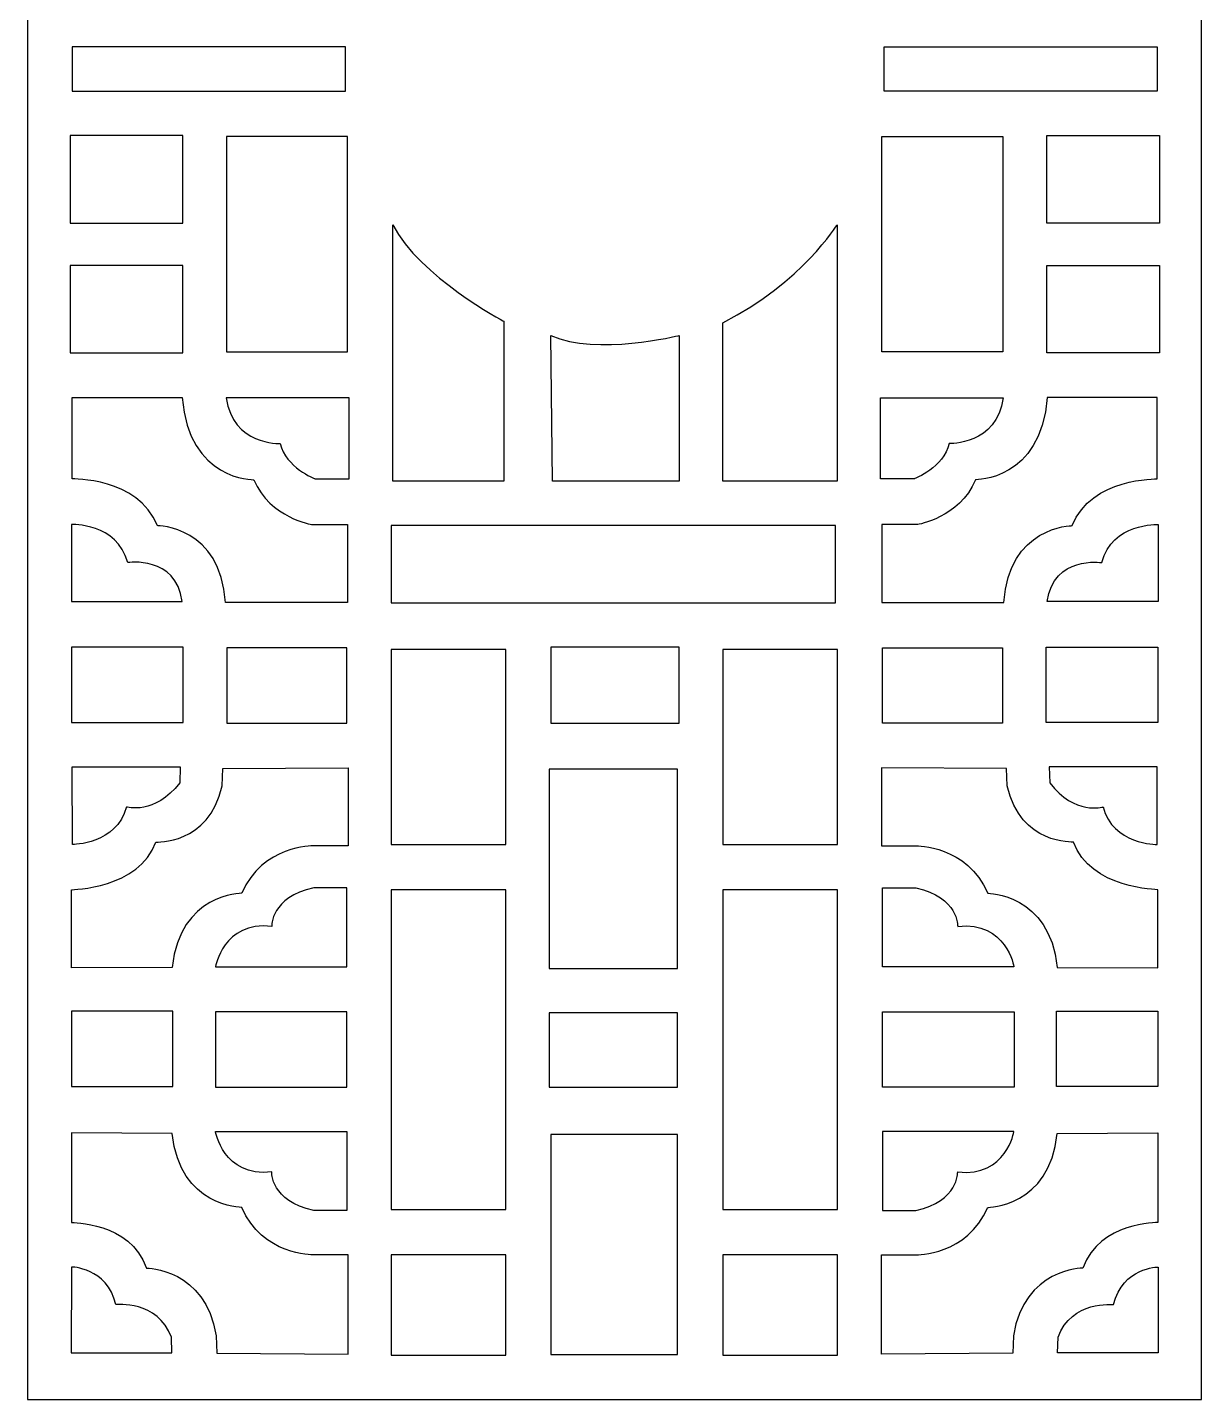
# Model space of a CAD drawing. Header units: centimetres. Extents: x -1.91 to 1.91, y -4.33 to 4.33.
# Drawn here: x -1.912 to 1.912, y -4.331 to 0.137 of the extents above; entities that cross this region are included whole.
import ezdxf

# ---------------------------------------------------------------- set-up
doc = ezdxf.new("R2010")
doc.units = ezdxf.units.CM
doc.header["$MEASUREMENT"] = 0
doc.layers.add('Layer 1', color=7, linetype='Continuous')

msp = doc.modelspace()

# ---------------------------------------------------------------- linework, layer by layer
at = {"layer": 'Layer 1', "color": 250}
for points, knots in [([(-1.91241, -4.33143), (-1.91241, -4.33143), (-1.91241, 4.33143), (-1.91241, 4.33143), (-1.91241, 4.33143), (-1.91241, 4.33143), (1.91241, 4.33143), (1.91241, 4.33143), (1.91241, 4.33143), (1.91241, 4.33143), (1.91241, -4.33143), (1.91241, -4.33143), (1.91241, -4.33143), (1.91241, -4.33143), (-1.91241, -4.33143), (-1.91241, -4.33143)], [0, 0, 0, 0, 0.2, 0.2, 0.2, 0.2, 0.4, 0.4, 0.4, 0.4, 0.6, 0.6, 0.6, 0.6, 1, 1, 1, 1]), ([(-1.76674, -0.07122), (-1.76674, -0.07122), (-1.76674, 0.07306), (-1.76674, 0.07306), (-1.76674, 0.07306), (-1.76674, 0.07306), (-0.87668, 0.07306), (-0.87668, 0.07306), (-0.87668, 0.07306), (-0.87668, 0.07306), (-0.87668, -0.07122), (-0.87668, -0.07122), (-0.87668, -0.07122), (-0.87668, -0.07122), (-1.76674, -0.07122), (-1.76674, -0.07122)], [0, 0, 0, 0, 0.2, 0.2, 0.2, 0.2, 0.4, 0.4, 0.4, 0.4, 0.6, 0.6, 0.6, 0.6, 1, 1, 1, 1]), ([(1.76814, -0.07122), (1.76814, -0.07122), (1.76814, 0.07306), (1.76814, 0.07306), (1.76814, 0.07306), (1.76814, 0.07306), (0.87807, 0.07306), (0.87807, 0.07306), (0.87807, 0.07306), (0.87807, 0.07306), (0.87807, -0.07122), (0.87807, -0.07122), (0.87807, -0.07122), (0.87807, -0.07122), (1.76814, -0.07122), (1.76814, -0.07122)], [0, 0, 0, 0, 0.2, 0.2, 0.2, 0.2, 0.4, 0.4, 0.4, 0.4, 0.6, 0.6, 0.6, 0.6, 1, 1, 1, 1]), ([(-1.77354, -0.50062), (-1.77354, -0.50062), (-1.77354, -0.2155), (-1.77354, -0.2155), (-1.77354, -0.2155), (-1.77354, -0.2155), (-1.40664, -0.2155), (-1.40664, -0.2155), (-1.40664, -0.2155), (-1.40664, -0.2155), (-1.40664, -0.50062), (-1.40664, -0.50062), (-1.40664, -0.50062), (-1.40664, -0.50062), (-1.77354, -0.50062), (-1.77354, -0.50062)], [0, 0, 0, 0, 0.2, 0.2, 0.2, 0.2, 0.4, 0.4, 0.4, 0.4, 0.6, 0.6, 0.6, 0.6, 1, 1, 1, 1]), ([(-1.26396, -0.91973), (-1.26396, -0.91973), (-1.26396, -0.21893), (-1.26396, -0.21893), (-1.26396, -0.21893), (-1.26396, -0.21893), (-0.86989, -0.21893), (-0.86989, -0.21893), (-0.86989, -0.21893), (-0.86989, -0.21893), (-0.86989, -0.91973), (-0.86989, -0.91973), (-0.86989, -0.91973), (-0.86989, -0.91973), (-1.26396, -0.91973), (-1.26396, -0.91973)], [0, 0, 0, 0, 0.2, 0.2, 0.2, 0.2, 0.4, 0.4, 0.4, 0.4, 0.6, 0.6, 0.6, 0.6, 1, 1, 1, 1]), ([(1.26536, -0.91973), (1.26536, -0.91973), (1.26536, -0.21893), (1.26536, -0.21893), (1.26536, -0.21893), (1.26536, -0.21893), (0.87128, -0.21893), (0.87128, -0.21893), (0.87128, -0.21893), (0.87128, -0.21893), (0.87128, -0.91973), (0.87128, -0.91973), (0.87128, -0.91973), (0.87128, -0.91973), (1.26536, -0.91973), (1.26536, -0.91973)], [0, 0, 0, 0, 0.2, 0.2, 0.2, 0.2, 0.4, 0.4, 0.4, 0.4, 0.6, 0.6, 0.6, 0.6, 1, 1, 1, 1]), ([(1.77494, -0.50062), (1.77494, -0.50062), (1.77494, -0.2155), (1.77494, -0.2155), (1.77494, -0.2155), (1.77494, -0.2155), (1.40804, -0.2155), (1.40804, -0.2155), (1.40804, -0.2155), (1.40804, -0.2155), (1.40804, -0.50062), (1.40804, -0.50062), (1.40804, -0.50062), (1.40804, -0.50062), (1.77494, -0.50062), (1.77494, -0.50062)], [0, 0, 0, 0, 0.2, 0.2, 0.2, 0.2, 0.4, 0.4, 0.4, 0.4, 0.6, 0.6, 0.6, 0.6, 1, 1, 1, 1]), ([(-0.72211, -1.34055), (-0.72211, -1.34055), (-0.36031, -1.34055), (-0.36031, -1.34055), (-0.36031, -1.34055), (-0.36031, -1.34055), (-0.36031, -0.8201), (-0.36031, -0.8201), (-0.36031, -0.8201), (-0.36031, -0.8201), (-0.63548, -0.67582), (-0.72211, -0.50578), (-0.72211, -0.50578), (-0.72211, -0.50578), (-0.72211, -1.34055), (-0.72211, -1.34055)], [0, 0, 0, 0, 0.2, 0.2, 0.2, 0.2, 0.4, 0.4, 0.4, 0.4, 0.6, 0.6, 0.6, 0.6, 1, 1, 1, 1]), ([(0.3531, -1.34055), (0.3531, -1.34055), (0.72509, -1.34055), (0.72509, -1.34055), (0.72509, -1.34055), (0.72509, -1.34055), (0.72509, -0.50578), (0.72509, -0.50578), (0.72509, -0.50578), (0.72509, -0.50578), (0.61299, -0.69128), (0.3531, -0.82526), (0.3531, -0.82526), (0.3531, -0.82526), (0.3531, -1.34055), (0.3531, -1.34055)], [0, 0, 0, 0, 0.2, 0.2, 0.2, 0.2, 0.4, 0.4, 0.4, 0.4, 0.6, 0.6, 0.6, 0.6, 1, 1, 1, 1]), ([(-1.77354, -0.92316), (-1.77354, -0.92316), (-1.77354, -0.63804), (-1.77354, -0.63804), (-1.77354, -0.63804), (-1.77354, -0.63804), (-1.40664, -0.63804), (-1.40664, -0.63804), (-1.40664, -0.63804), (-1.40664, -0.63804), (-1.40664, -0.92316), (-1.40664, -0.92316), (-1.40664, -0.92316), (-1.40664, -0.92316), (-1.77354, -0.92316), (-1.77354, -0.92316)], [0, 0, 0, 0, 0.2, 0.2, 0.2, 0.2, 0.4, 0.4, 0.4, 0.4, 0.6, 0.6, 0.6, 0.6, 1, 1, 1, 1]), ([(1.77494, -0.92316), (1.77494, -0.92316), (1.77494, -0.63804), (1.77494, -0.63804), (1.77494, -0.63804), (1.77494, -0.63804), (1.40804, -0.63804), (1.40804, -0.63804), (1.40804, -0.63804), (1.40804, -0.63804), (1.40804, -0.92316), (1.40804, -0.92316), (1.40804, -0.92316), (1.40804, -0.92316), (1.77494, -0.92316), (1.77494, -0.92316)], [0, 0, 0, 0, 0.2, 0.2, 0.2, 0.2, 0.4, 0.4, 0.4, 0.4, 0.6, 0.6, 0.6, 0.6, 1, 1, 1, 1]), ([(-0.20234, -1.34055), (-0.20234, -1.34055), (0.21042, -1.34055), (0.21042, -1.34055), (0.21042, -1.34055), (0.21042, -1.34055), (0.21042, -0.86648), (0.21042, -0.86648), (0.21042, -0.86648), (0.21042, -0.86648), (-0.05966, -0.93347), (-0.20743, -0.86648), (-0.20743, -0.86648), (-0.20743, -0.86648), (-0.20234, -1.34055), (-0.20234, -1.34055)], [0, 0, 0, 0, 0.2, 0.2, 0.2, 0.2, 0.4, 0.4, 0.4, 0.4, 0.6, 0.6, 0.6, 0.6, 1, 1, 1, 1]), ([(-1.26736, -1.73646), (-1.26736, -1.73646), (-0.86989, -1.73646), (-0.86989, -1.73646), (-0.86989, -1.73646), (-0.86989, -1.73646), (-0.86989, -1.48225), (-0.86989, -1.48225), (-0.86989, -1.48225), (-0.86989, -1.48225), (-0.98539, -1.48225), (-0.98539, -1.48225), (-0.98539, -1.48225), (-0.98539, -1.48225), (-1.12128, -1.46164), (-1.17478, -1.33625), (-1.17478, -1.33625), (-1.17478, -1.33625), (-1.38711, -1.34055), (-1.40834, -1.0683), (-1.40834, -1.0683), (-1.40834, -1.0683), (-1.76674, -1.0683), (-1.76674, -1.0683), (-1.76674, -1.0683), (-1.76674, -1.0683), (-1.76674, -1.33367), (-1.76674, -1.33367), (-1.76674, -1.33367), (-1.76674, -1.33367), (-1.55357, -1.32766), (-1.48902, -1.48568), (-1.48902, -1.48568), (-1.48902, -1.48568), (-1.28095, -1.48912), (-1.26736, -1.73646)], [0, 0, 0, 0, 0.1, 0.1, 0.1, 0.1, 0.2, 0.2, 0.2, 0.2, 0.3, 0.3, 0.3, 0.3, 0.4, 0.4, 0.4, 0.4, 0.5, 0.5, 0.5, 0.5, 0.6, 0.6, 0.6, 0.6, 0.7, 0.7, 0.7, 0.7, 0.8, 0.8, 0.8, 0.8, 1, 1, 1, 1]), ([(-0.86479, -1.33282), (-0.86479, -1.33282), (-0.97605, -1.33282), (-0.97605, -1.33282), (-0.97605, -1.33282), (-0.97605, -1.33282), (-1.07117, -1.29588), (-1.089, -1.21859), (-1.089, -1.21859), (-1.089, -1.21859), (-1.24443, -1.22375), (-1.26481, -1.06916), (-1.26481, -1.06916), (-1.26481, -1.06916), (-0.86479, -1.06916), (-0.86479, -1.06916), (-0.86479, -1.06916), (-0.86479, -1.06916), (-0.86479, -1.33282), (-0.86479, -1.33282)], [0, 0, 0, 0, 0.1666667, 0.1666667, 0.1666667, 0.1666667, 0.3333333, 0.3333333, 0.3333333, 0.3333333, 0.5, 0.5, 0.5, 0.5, 0.6666667, 0.6666667, 0.6666667, 0.6666667, 1, 1, 1, 1]), ([(0.86618, -1.33282), (0.86618, -1.33282), (0.97744, -1.33282), (0.97744, -1.33282), (0.97744, -1.33282), (0.97744, -1.33282), (1.07256, -1.29588), (1.0904, -1.21859), (1.0904, -1.21859), (1.0904, -1.21859), (1.24582, -1.22375), (1.26621, -1.06916), (1.26621, -1.06916), (1.26621, -1.06916), (0.86618, -1.06916), (0.86618, -1.06916), (0.86618, -1.06916), (0.86618, -1.06916), (0.86618, -1.33282), (0.86618, -1.33282)], [0, 0, 0, 0, 0.1666667, 0.1666667, 0.1666667, 0.1666667, 0.3333333, 0.3333333, 0.3333333, 0.3333333, 0.5, 0.5, 0.5, 0.5, 0.6666667, 0.6666667, 0.6666667, 0.6666667, 1, 1, 1, 1]), ([(1.26875, -1.73646), (1.26875, -1.73646), (0.87128, -1.73646), (0.87128, -1.73646), (0.87128, -1.73646), (0.87128, -1.73646), (0.87128, -1.48225), (0.87128, -1.48225), (0.87128, -1.48225), (0.87128, -1.48225), (0.98678, -1.48225), (0.98678, -1.48225), (0.98678, -1.48225), (0.98678, -1.48225), (1.12267, -1.46164), (1.17618, -1.33625), (1.17618, -1.33625), (1.17618, -1.33625), (1.3885, -1.34055), (1.40974, -1.0683), (1.40974, -1.0683), (1.40974, -1.0683), (1.76814, -1.0683), (1.76814, -1.0683), (1.76814, -1.0683), (1.76814, -1.0683), (1.76814, -1.33367), (1.76814, -1.33367), (1.76814, -1.33367), (1.76814, -1.33367), (1.55497, -1.32766), (1.49042, -1.48568), (1.49042, -1.48568), (1.49042, -1.48568), (1.28234, -1.48912), (1.26875, -1.73646)], [0, 0, 0, 0, 0.1, 0.1, 0.1, 0.1, 0.2, 0.2, 0.2, 0.2, 0.3, 0.3, 0.3, 0.3, 0.4, 0.4, 0.4, 0.4, 0.5, 0.5, 0.5, 0.5, 0.6, 0.6, 0.6, 0.6, 0.7, 0.7, 0.7, 0.7, 0.8, 0.8, 0.8, 0.8, 1, 1, 1, 1]), ([(-1.40834, -1.73302), (-1.40834, -1.73302), (-1.76929, -1.73302), (-1.76929, -1.73302), (-1.76929, -1.73302), (-1.76929, -1.73302), (-1.76929, -1.48225), (-1.76929, -1.48225), (-1.76929, -1.48225), (-1.76929, -1.48225), (-1.61981, -1.47538), (-1.58584, -1.60592), (-1.58584, -1.60592), (-1.58584, -1.60592), (-1.42873, -1.58187), (-1.40834, -1.73302)], [0, 0, 0, 0, 0.2, 0.2, 0.2, 0.2, 0.4, 0.4, 0.4, 0.4, 0.6, 0.6, 0.6, 0.6, 1, 1, 1, 1]), ([(-0.7272, -1.73732), (-0.7272, -1.73732), (-0.7272, -1.48483), (-0.7272, -1.48483), (-0.7272, -1.48483), (-0.7272, -1.48483), (0.72, -1.48483), (0.72, -1.48483), (0.72, -1.48483), (0.72, -1.48483), (0.72, -1.73732), (0.72, -1.73732), (0.72, -1.73732), (0.72, -1.73732), (-0.7272, -1.73732), (-0.7272, -1.73732)], [0, 0, 0, 0, 0.2, 0.2, 0.2, 0.2, 0.4, 0.4, 0.4, 0.4, 0.6, 0.6, 0.6, 0.6, 1, 1, 1, 1]), ([(1.40974, -1.73302), (1.40974, -1.73302), (1.77069, -1.73302), (1.77069, -1.73302), (1.77069, -1.73302), (1.77069, -1.73302), (1.77069, -1.48225), (1.77069, -1.48225), (1.77069, -1.48225), (1.77069, -1.48225), (1.62121, -1.47538), (1.58724, -1.60592), (1.58724, -1.60592), (1.58724, -1.60592), (1.43012, -1.58187), (1.40974, -1.73302)], [0, 0, 0, 0, 0.2, 0.2, 0.2, 0.2, 0.4, 0.4, 0.4, 0.4, 0.6, 0.6, 0.6, 0.6, 1, 1, 1, 1]), ([(-1.76879, -2.12688), (-1.76879, -2.12688), (-1.76879, -1.8816), (-1.76879, -1.8816), (-1.76879, -1.8816), (-1.76879, -1.8816), (-1.40459, -1.8816), (-1.40459, -1.8816), (-1.40459, -1.8816), (-1.40459, -1.8816), (-1.40459, -2.12688), (-1.40459, -2.12688), (-1.40459, -2.12688), (-1.40459, -2.12688), (-1.76879, -2.12688), (-1.76879, -2.12688)], [0, 0, 0, 0, 0.2, 0.2, 0.2, 0.2, 0.4, 0.4, 0.4, 0.4, 0.6, 0.6, 0.6, 0.6, 1, 1, 1, 1]), ([(-1.26265, -2.12894), (-1.26265, -2.12894), (-1.26265, -1.88366), (-1.26265, -1.88366), (-1.26265, -1.88366), (-1.26265, -1.88366), (-0.87188, -1.88366), (-0.87188, -1.88366), (-0.87188, -1.88366), (-0.87188, -1.88366), (-0.87188, -2.12894), (-0.87188, -2.12894), (-0.87188, -2.12894), (-0.87188, -2.12894), (-1.26265, -2.12894), (-1.26265, -2.12894)], [0, 0, 0, 0, 0.2, 0.2, 0.2, 0.2, 0.4, 0.4, 0.4, 0.4, 0.6, 0.6, 0.6, 0.6, 1, 1, 1, 1]), ([(-0.7272, -2.52399), (-0.7272, -2.52399), (-0.7272, -1.88847), (-0.7272, -1.88847), (-0.7272, -1.88847), (-0.7272, -1.88847), (-0.35351, -1.88847), (-0.35351, -1.88847), (-0.35351, -1.88847), (-0.35351, -1.88847), (-0.35351, -2.52399), (-0.35351, -2.52399), (-0.35351, -2.52399), (-0.35351, -2.52399), (-0.7272, -2.52399), (-0.7272, -2.52399)], [0, 0, 0, 0, 0.2, 0.2, 0.2, 0.2, 0.4, 0.4, 0.4, 0.4, 0.6, 0.6, 0.6, 0.6, 1, 1, 1, 1]), ([(-0.20743, -2.12894), (-0.20743, -2.12894), (-0.20743, -1.8816), (-0.20743, -1.8816), (-0.20743, -1.8816), (-0.20743, -1.8816), (0.21042, -1.8816), (0.21042, -1.8816), (0.21042, -1.8816), (0.21042, -1.8816), (0.21042, -2.12894), (0.21042, -2.12894), (0.21042, -2.12894), (0.21042, -2.12894), (-0.20743, -2.12894), (-0.20743, -2.12894)], [0, 0, 0, 0, 0.2, 0.2, 0.2, 0.2, 0.4, 0.4, 0.4, 0.4, 0.6, 0.6, 0.6, 0.6, 1, 1, 1, 1]), ([(0.3531, -2.52399), (0.3531, -2.52399), (0.3531, -1.88847), (0.3531, -1.88847), (0.3531, -1.88847), (0.3531, -1.88847), (0.72679, -1.88847), (0.72679, -1.88847), (0.72679, -1.88847), (0.72679, -1.88847), (0.72679, -2.52399), (0.72679, -2.52399), (0.72679, -2.52399), (0.72679, -2.52399), (0.3531, -2.52399), (0.3531, -2.52399)], [0, 0, 0, 0, 0.2, 0.2, 0.2, 0.2, 0.4, 0.4, 0.4, 0.4, 0.6, 0.6, 0.6, 0.6, 1, 1, 1, 1]), ([(1.26405, -2.12894), (1.26405, -2.12894), (1.26405, -1.88366), (1.26405, -1.88366), (1.26405, -1.88366), (1.26405, -1.88366), (0.87327, -1.88366), (0.87327, -1.88366), (0.87327, -1.88366), (0.87327, -1.88366), (0.87327, -2.12894), (0.87327, -2.12894), (0.87327, -2.12894), (0.87327, -2.12894), (1.26405, -2.12894), (1.26405, -2.12894)], [0, 0, 0, 0, 0.2, 0.2, 0.2, 0.2, 0.4, 0.4, 0.4, 0.4, 0.6, 0.6, 0.6, 0.6, 1, 1, 1, 1]), ([(1.77019, -2.12688), (1.77019, -2.12688), (1.77019, -1.8816), (1.77019, -1.8816), (1.77019, -1.8816), (1.77019, -1.8816), (1.40599, -1.8816), (1.40599, -1.8816), (1.40599, -1.8816), (1.40599, -1.8816), (1.40599, -2.12688), (1.40599, -2.12688), (1.40599, -2.12688), (1.40599, -2.12688), (1.77019, -2.12688), (1.77019, -2.12688)], [0, 0, 0, 0, 0.2, 0.2, 0.2, 0.2, 0.4, 0.4, 0.4, 0.4, 0.6, 0.6, 0.6, 0.6, 1, 1, 1, 1]), ([(-1.76878, -2.92609), (-1.76878, -2.92609), (-1.44061, -2.92403), (-1.44061, -2.92403), (-1.44061, -2.92403), (-1.41616, -2.68287), (-1.21436, -2.68287), (-1.21436, -2.68287), (-1.21436, -2.68287), (-1.1471, -2.52623), (-0.98199, -2.52828), (-0.98199, -2.52828), (-0.98199, -2.52828), (-0.98199, -2.52828), (-0.86785, -2.52828), (-0.86785, -2.52828), (-0.86785, -2.52828), (-0.86785, -2.52828), (-0.86785, -2.27407), (-0.86785, -2.27407), (-0.86785, -2.27407), (-0.86785, -2.27407), (-1.27551, -2.27674), (-1.27551, -2.27674), (-1.27551, -2.27674), (-1.27551, -2.27674), (-1.27755, -2.33316), (-1.27755, -2.33316), (-1.27755, -2.33316), (-1.32239, -2.52623), (-1.49361, -2.51592), (-1.49361, -2.51592), (-1.49361, -2.51592), (-1.54865, -2.66844), (-1.76878, -2.67119), (-1.76878, -2.67119), (-1.76878, -2.67119), (-1.76878, -2.67119), (-1.76878, -2.92609), (-1.76878, -2.92609)], [0, 0, 0, 0, 0.0909091, 0.0909091, 0.0909091, 0.0909091, 0.1818182, 0.1818182, 0.1818182, 0.1818182, 0.2727273, 0.2727273, 0.2727273, 0.2727273, 0.3636364, 0.3636364, 0.3636364, 0.3636364, 0.4545455, 0.4545455, 0.4545455, 0.4545455, 0.5454545, 0.5454545, 0.5454545, 0.5454545, 0.6363636, 0.6363636, 0.6363636, 0.6363636, 0.7272727, 0.7272727, 0.7272727, 0.7272727, 0.8181818, 0.8181818, 0.8181818, 0.8181818, 1, 1, 1, 1]), ([(-1.76674, -2.27161), (-1.76674, -2.27161), (-1.76589, -2.5241), (-1.76589, -2.5241), (-1.76589, -2.5241), (-1.76589, -2.5241), (-1.62066, -2.52385), (-1.59009, -2.40166), (-1.59009, -2.40166), (-1.59009, -2.40166), (-1.49739, -2.43012), (-1.41635, -2.32313), (-1.41635, -2.32313), (-1.41635, -2.32313), (-1.41489, -2.27161), (-1.41489, -2.27161), (-1.41489, -2.27161), (-1.41489, -2.27161), (-1.76674, -2.27161), (-1.76674, -2.27161)], [0, 0, 0, 0, 0.1666667, 0.1666667, 0.1666667, 0.1666667, 0.3333333, 0.3333333, 0.3333333, 0.3333333, 0.5, 0.5, 0.5, 0.5, 0.6666667, 0.6666667, 0.6666667, 0.6666667, 1, 1, 1, 1]), ([(-0.21253, -2.92764), (-0.21253, -2.92764), (-0.21253, -2.27837), (-0.21253, -2.27837), (-0.21253, -2.27837), (-0.21253, -2.27837), (0.20532, -2.27837), (0.20532, -2.27837), (0.20532, -2.27837), (0.20532, -2.27837), (0.20532, -2.92764), (0.20532, -2.92764), (0.20532, -2.92764), (0.20532, -2.92764), (-0.21253, -2.92764), (-0.21253, -2.92764)], [0, 0, 0, 0, 0.2, 0.2, 0.2, 0.2, 0.4, 0.4, 0.4, 0.4, 0.6, 0.6, 0.6, 0.6, 1, 1, 1, 1]), ([(1.77018, -2.92609), (1.77018, -2.92609), (1.44201, -2.92403), (1.44201, -2.92403), (1.44201, -2.92403), (1.41755, -2.68287), (1.21576, -2.68287), (1.21576, -2.68287), (1.21576, -2.68287), (1.14849, -2.52623), (0.98339, -2.52828), (0.98339, -2.52828), (0.98339, -2.52828), (0.98339, -2.52828), (0.86924, -2.52828), (0.86924, -2.52828), (0.86924, -2.52828), (0.86924, -2.52828), (0.86924, -2.27407), (0.86924, -2.27407), (0.86924, -2.27407), (0.86924, -2.27407), (1.27691, -2.27674), (1.27691, -2.27674), (1.27691, -2.27674), (1.27691, -2.27674), (1.27894, -2.33316), (1.27894, -2.33316), (1.27894, -2.33316), (1.32379, -2.52623), (1.49501, -2.51592), (1.49501, -2.51592), (1.49501, -2.51592), (1.55004, -2.66844), (1.77018, -2.67119), (1.77018, -2.67119), (1.77018, -2.67119), (1.77018, -2.67119), (1.77018, -2.92609), (1.77018, -2.92609)], [0, 0, 0, 0, 0.0909091, 0.0909091, 0.0909091, 0.0909091, 0.1818182, 0.1818182, 0.1818182, 0.1818182, 0.2727273, 0.2727273, 0.2727273, 0.2727273, 0.3636364, 0.3636364, 0.3636364, 0.3636364, 0.4545455, 0.4545455, 0.4545455, 0.4545455, 0.5454545, 0.5454545, 0.5454545, 0.5454545, 0.6363636, 0.6363636, 0.6363636, 0.6363636, 0.7272727, 0.7272727, 0.7272727, 0.7272727, 0.8181818, 0.8181818, 0.8181818, 0.8181818, 1, 1, 1, 1]), ([(1.76814, -2.27161), (1.76814, -2.27161), (1.76729, -2.5241), (1.76729, -2.5241), (1.76729, -2.5241), (1.76729, -2.5241), (1.62206, -2.52385), (1.59149, -2.40166), (1.59149, -2.40166), (1.59149, -2.40166), (1.49879, -2.43012), (1.41774, -2.32313), (1.41774, -2.32313), (1.41774, -2.32313), (1.41629, -2.27161), (1.41629, -2.27161), (1.41629, -2.27161), (1.41629, -2.27161), (1.76814, -2.27161), (1.76814, -2.27161)], [0, 0, 0, 0, 0.1666667, 0.1666667, 0.1666667, 0.1666667, 0.3333333, 0.3333333, 0.3333333, 0.3333333, 0.5, 0.5, 0.5, 0.5, 0.6666667, 0.6666667, 0.6666667, 0.6666667, 1, 1, 1, 1]), ([(-0.87192, -2.66484), (-0.87192, -2.66484), (-0.87192, -2.92248), (-0.87192, -2.92248), (-0.87192, -2.92248), (-0.87192, -2.92248), (-1.29997, -2.92248), (-1.29997, -2.92248), (-1.29997, -2.92248), (-1.29997, -2.92248), (-1.27551, -2.77408), (-1.11652, -2.79057), (-1.11652, -2.79057), (-1.11652, -2.79057), (-1.1206, -2.69576), (-0.97996, -2.66484), (-0.97996, -2.66484), (-0.97996, -2.66484), (-0.87192, -2.66484), (-0.87192, -2.66484)], [0, 0, 0, 0, 0.1666667, 0.1666667, 0.1666667, 0.1666667, 0.3333333, 0.3333333, 0.3333333, 0.3333333, 0.5, 0.5, 0.5, 0.5, 0.6666667, 0.6666667, 0.6666667, 0.6666667, 1, 1, 1, 1]), ([(-0.7272, -3.71259), (-0.7272, -3.71259), (-0.7272, -2.67171), (-0.7272, -2.67171), (-0.7272, -2.67171), (-0.7272, -2.67171), (-0.35351, -2.67171), (-0.35351, -2.67171), (-0.35351, -2.67171), (-0.35351, -2.67171), (-0.35351, -3.71259), (-0.35351, -3.71259), (-0.35351, -3.71259), (-0.35351, -3.71259), (-0.7272, -3.71259), (-0.7272, -3.71259)], [0, 0, 0, 0, 0.2, 0.2, 0.2, 0.2, 0.4, 0.4, 0.4, 0.4, 0.6, 0.6, 0.6, 0.6, 1, 1, 1, 1]), ([(0.3531, -3.71259), (0.3531, -3.71259), (0.3531, -2.67171), (0.3531, -2.67171), (0.3531, -2.67171), (0.3531, -2.67171), (0.72679, -2.67171), (0.72679, -2.67171), (0.72679, -2.67171), (0.72679, -2.67171), (0.72679, -3.71259), (0.72679, -3.71259), (0.72679, -3.71259), (0.72679, -3.71259), (0.3531, -3.71259), (0.3531, -3.71259)], [0, 0, 0, 0, 0.2, 0.2, 0.2, 0.2, 0.4, 0.4, 0.4, 0.4, 0.6, 0.6, 0.6, 0.6, 1, 1, 1, 1]), ([(0.87332, -2.66484), (0.87332, -2.66484), (0.87332, -2.92248), (0.87332, -2.92248), (0.87332, -2.92248), (0.87332, -2.92248), (1.30136, -2.92248), (1.30136, -2.92248), (1.30136, -2.92248), (1.30136, -2.92248), (1.27691, -2.77408), (1.11792, -2.79057), (1.11792, -2.79057), (1.11792, -2.79057), (1.12199, -2.69576), (0.98135, -2.66484), (0.98135, -2.66484), (0.98135, -2.66484), (0.87332, -2.66484), (0.87332, -2.66484)], [0, 0, 0, 0, 0.1666667, 0.1666667, 0.1666667, 0.1666667, 0.3333333, 0.3333333, 0.3333333, 0.3333333, 0.5, 0.5, 0.5, 0.5, 0.6666667, 0.6666667, 0.6666667, 0.6666667, 1, 1, 1, 1]), ([(-1.76878, -3.31204), (-1.76878, -3.31204), (-1.76878, -3.06676), (-1.76878, -3.06676), (-1.76878, -3.06676), (-1.76878, -3.06676), (-1.43858, -3.06676), (-1.43858, -3.06676), (-1.43858, -3.06676), (-1.43858, -3.06676), (-1.43858, -3.31204), (-1.43858, -3.31204), (-1.43858, -3.31204), (-1.43858, -3.31204), (-1.76878, -3.31204), (-1.76878, -3.31204)], [0, 0, 0, 0, 0.2, 0.2, 0.2, 0.2, 0.4, 0.4, 0.4, 0.4, 0.6, 0.6, 0.6, 0.6, 1, 1, 1, 1]), ([(-1.30001, -3.3141), (-1.30001, -3.3141), (-1.30001, -3.06882), (-1.30001, -3.06882), (-1.30001, -3.06882), (-1.30001, -3.06882), (-0.87188, -3.06882), (-0.87188, -3.06882), (-0.87188, -3.06882), (-0.87188, -3.06882), (-0.87188, -3.3141), (-0.87188, -3.3141), (-0.87188, -3.3141), (-0.87188, -3.3141), (-1.30001, -3.3141), (-1.30001, -3.3141)], [0, 0, 0, 0, 0.2, 0.2, 0.2, 0.2, 0.4, 0.4, 0.4, 0.4, 0.6, 0.6, 0.6, 0.6, 1, 1, 1, 1]), ([(-0.21253, -3.3141), (-0.21253, -3.3141), (-0.21253, -3.07191), (-0.21253, -3.07191), (-0.21253, -3.07191), (-0.21253, -3.07191), (0.20532, -3.07191), (0.20532, -3.07191), (0.20532, -3.07191), (0.20532, -3.07191), (0.20532, -3.3141), (0.20532, -3.3141), (0.20532, -3.3141), (0.20532, -3.3141), (-0.21253, -3.3141), (-0.21253, -3.3141)], [0, 0, 0, 0, 0.2, 0.2, 0.2, 0.2, 0.4, 0.4, 0.4, 0.4, 0.6, 0.6, 0.6, 0.6, 1, 1, 1, 1]), ([(1.3014, -3.3141), (1.3014, -3.3141), (1.3014, -3.06882), (1.3014, -3.06882), (1.3014, -3.06882), (1.3014, -3.06882), (0.87328, -3.06882), (0.87328, -3.06882), (0.87328, -3.06882), (0.87328, -3.06882), (0.87328, -3.3141), (0.87328, -3.3141), (0.87328, -3.3141), (0.87328, -3.3141), (1.3014, -3.3141), (1.3014, -3.3141)], [0, 0, 0, 0, 0.2, 0.2, 0.2, 0.2, 0.4, 0.4, 0.4, 0.4, 0.6, 0.6, 0.6, 0.6, 1, 1, 1, 1]), ([(1.77018, -3.31204), (1.77018, -3.31204), (1.77018, -3.06676), (1.77018, -3.06676), (1.77018, -3.06676), (1.77018, -3.06676), (1.43997, -3.06676), (1.43997, -3.06676), (1.43997, -3.06676), (1.43997, -3.06676), (1.43997, -3.31204), (1.43997, -3.31204), (1.43997, -3.31204), (1.43997, -3.31204), (1.77018, -3.31204), (1.77018, -3.31204)], [0, 0, 0, 0, 0.2, 0.2, 0.2, 0.2, 0.4, 0.4, 0.4, 0.4, 0.6, 0.6, 0.6, 0.6, 1, 1, 1, 1]), ([(-1.76878, -3.4625), (-1.76878, -3.4625), (-1.44061, -3.46457), (-1.44061, -3.46457), (-1.44061, -3.46457), (-1.41616, -3.70572), (-1.21436, -3.70572), (-1.21436, -3.70572), (-1.21436, -3.70572), (-1.1471, -3.86237), (-0.98199, -3.86031), (-0.98199, -3.86031), (-0.98199, -3.86031), (-0.98199, -3.86031), (-0.86785, -3.86031), (-0.86785, -3.86031), (-0.86785, -3.86031), (-0.86785, -3.86031), (-0.86785, -4.18322), (-0.86785, -4.18322), (-0.86785, -4.18322), (-0.86785, -4.18322), (-1.29589, -4.18056), (-1.29589, -4.18056), (-1.29589, -4.18056), (-1.29589, -4.18056), (-1.29793, -4.12414), (-1.29793, -4.12414), (-1.29793, -4.12414), (-1.33258, -3.90359), (-1.52418, -3.90359), (-1.52418, -3.90359), (-1.52418, -3.90359), (-1.57922, -3.75107), (-1.76878, -3.75519), (-1.76878, -3.75519), (-1.76878, -3.75519), (-1.76878, -3.75519), (-1.76878, -3.4625), (-1.76878, -3.4625)], [0, 0, 0, 0, 0.0909091, 0.0909091, 0.0909091, 0.0909091, 0.1818182, 0.1818182, 0.1818182, 0.1818182, 0.2727273, 0.2727273, 0.2727273, 0.2727273, 0.3636364, 0.3636364, 0.3636364, 0.3636364, 0.4545455, 0.4545455, 0.4545455, 0.4545455, 0.5454545, 0.5454545, 0.5454545, 0.5454545, 0.6363636, 0.6363636, 0.6363636, 0.6363636, 0.7272727, 0.7272727, 0.7272727, 0.7272727, 0.8181818, 0.8181818, 0.8181818, 0.8181818, 1, 1, 1, 1]), ([(-0.87192, -3.71603), (-0.87192, -3.71603), (-0.87192, -3.45838), (-0.87192, -3.45838), (-0.87192, -3.45838), (-0.87192, -3.45838), (-1.29997, -3.45838), (-1.29997, -3.45838), (-1.29997, -3.45838), (-1.29997, -3.45838), (-1.27551, -3.60678), (-1.11652, -3.5903), (-1.11652, -3.5903), (-1.11652, -3.5903), (-1.1206, -3.68511), (-0.97996, -3.71603), (-0.97996, -3.71603), (-0.97996, -3.71603), (-0.87192, -3.71603), (-0.87192, -3.71603)], [0, 0, 0, 0, 0.1666667, 0.1666667, 0.1666667, 0.1666667, 0.3333333, 0.3333333, 0.3333333, 0.3333333, 0.5, 0.5, 0.5, 0.5, 0.6666667, 0.6666667, 0.6666667, 0.6666667, 1, 1, 1, 1]), ([(-0.20743, -4.18494), (-0.20743, -4.18494), (-0.20743, -3.46869), (-0.20743, -3.46869), (-0.20743, -3.46869), (-0.20743, -3.46869), (0.20532, -3.46869), (0.20532, -3.46869), (0.20532, -3.46869), (0.20532, -3.46869), (0.20532, -4.18494), (0.20532, -4.18494), (0.20532, -4.18494), (0.20532, -4.18494), (-0.20743, -4.18494), (-0.20743, -4.18494)], [0, 0, 0, 0, 0.2, 0.2, 0.2, 0.2, 0.4, 0.4, 0.4, 0.4, 0.6, 0.6, 0.6, 0.6, 1, 1, 1, 1]), ([(1.77018, -3.4625), (1.77018, -3.4625), (1.44201, -3.46457), (1.44201, -3.46457), (1.44201, -3.46457), (1.41755, -3.70572), (1.21576, -3.70572), (1.21576, -3.70572), (1.21576, -3.70572), (1.14849, -3.86237), (0.98339, -3.86031), (0.98339, -3.86031), (0.98339, -3.86031), (0.98339, -3.86031), (0.86924, -3.86031), (0.86924, -3.86031), (0.86924, -3.86031), (0.86924, -3.86031), (0.86924, -4.18322), (0.86924, -4.18322), (0.86924, -4.18322), (0.86924, -4.18322), (1.29729, -4.18056), (1.29729, -4.18056), (1.29729, -4.18056), (1.29729, -4.18056), (1.29933, -4.12414), (1.29933, -4.12414), (1.29933, -4.12414), (1.33398, -3.90359), (1.52558, -3.90359), (1.52558, -3.90359), (1.52558, -3.90359), (1.58061, -3.75107), (1.77018, -3.75519), (1.77018, -3.75519), (1.77018, -3.75519), (1.77018, -3.75519), (1.77018, -3.4625), (1.77018, -3.4625)], [0, 0, 0, 0, 0.0909091, 0.0909091, 0.0909091, 0.0909091, 0.1818182, 0.1818182, 0.1818182, 0.1818182, 0.2727273, 0.2727273, 0.2727273, 0.2727273, 0.3636364, 0.3636364, 0.3636364, 0.3636364, 0.4545455, 0.4545455, 0.4545455, 0.4545455, 0.5454545, 0.5454545, 0.5454545, 0.5454545, 0.6363636, 0.6363636, 0.6363636, 0.6363636, 0.7272727, 0.7272727, 0.7272727, 0.7272727, 0.8181818, 0.8181818, 0.8181818, 0.8181818, 1, 1, 1, 1]), ([(0.87332, -3.71603), (0.87332, -3.71603), (0.87332, -3.45838), (0.87332, -3.45838), (0.87332, -3.45838), (0.87332, -3.45838), (1.30136, -3.45838), (1.30136, -3.45838), (1.30136, -3.45838), (1.30136, -3.45838), (1.27691, -3.60678), (1.11792, -3.5903), (1.11792, -3.5903), (1.11792, -3.5903), (1.12199, -3.68511), (0.98135, -3.71603), (0.98135, -3.71603), (0.98135, -3.71603), (0.87332, -3.71603), (0.87332, -3.71603)], [0, 0, 0, 0, 0.1666667, 0.1666667, 0.1666667, 0.1666667, 0.3333333, 0.3333333, 0.3333333, 0.3333333, 0.5, 0.5, 0.5, 0.5, 0.6666667, 0.6666667, 0.6666667, 0.6666667, 1, 1, 1, 1]), ([(-0.7272, -4.18666), (-0.7272, -4.18666), (-0.7272, -3.86031), (-0.7272, -3.86031), (-0.7272, -3.86031), (-0.7272, -3.86031), (-0.35351, -3.86031), (-0.35351, -3.86031), (-0.35351, -3.86031), (-0.35351, -3.86031), (-0.35351, -4.18666), (-0.35351, -4.18666), (-0.35351, -4.18666), (-0.35351, -4.18666), (-0.7272, -4.18666), (-0.7272, -4.18666)], [0, 0, 0, 0, 0.2, 0.2, 0.2, 0.2, 0.4, 0.4, 0.4, 0.4, 0.6, 0.6, 0.6, 0.6, 1, 1, 1, 1]), ([(0.3531, -4.18666), (0.3531, -4.18666), (0.3531, -3.86031), (0.3531, -3.86031), (0.3531, -3.86031), (0.3531, -3.86031), (0.72679, -3.86031), (0.72679, -3.86031), (0.72679, -3.86031), (0.72679, -3.86031), (0.72679, -4.18666), (0.72679, -4.18666), (0.72679, -4.18666), (0.72679, -4.18666), (0.3531, -4.18666), (0.3531, -4.18666)], [0, 0, 0, 0, 0.2, 0.2, 0.2, 0.2, 0.4, 0.4, 0.4, 0.4, 0.6, 0.6, 0.6, 0.6, 1, 1, 1, 1]), ([(-1.77014, -4.17979), (-1.77014, -4.17979), (-1.76929, -3.89981), (-1.76929, -3.89981), (-1.76929, -3.89981), (-1.76929, -3.89981), (-1.65464, -3.90006), (-1.62406, -4.02226), (-1.62406, -4.02226), (-1.62406, -4.02226), (-1.4872, -4.00753), (-1.44352, -4.12826), (-1.44352, -4.12826), (-1.44352, -4.12826), (-1.44207, -4.17979), (-1.44207, -4.17979), (-1.44207, -4.17979), (-1.44207, -4.17979), (-1.77014, -4.17979), (-1.77014, -4.17979)], [0, 0, 0, 0, 0.1666667, 0.1666667, 0.1666667, 0.1666667, 0.3333333, 0.3333333, 0.3333333, 0.3333333, 0.5, 0.5, 0.5, 0.5, 0.6666667, 0.6666667, 0.6666667, 0.6666667, 1, 1, 1, 1]), ([(1.77154, -4.17979), (1.77154, -4.17979), (1.77069, -3.89981), (1.77069, -3.89981), (1.77069, -3.89981), (1.77069, -3.89981), (1.65603, -3.90006), (1.62546, -4.02226), (1.62546, -4.02226), (1.62546, -4.02226), (1.4886, -4.00753), (1.44492, -4.12826), (1.44492, -4.12826), (1.44492, -4.12826), (1.44347, -4.17979), (1.44347, -4.17979), (1.44347, -4.17979), (1.44347, -4.17979), (1.77154, -4.17979), (1.77154, -4.17979)], [0, 0, 0, 0, 0.1666667, 0.1666667, 0.1666667, 0.1666667, 0.3333333, 0.3333333, 0.3333333, 0.3333333, 0.5, 0.5, 0.5, 0.5, 0.6666667, 0.6666667, 0.6666667, 0.6666667, 1, 1, 1, 1])]:
    msp.add_open_spline(points, degree=3, knots=knots, dxfattribs=at)

doc.saveas('drawing.dxf')
